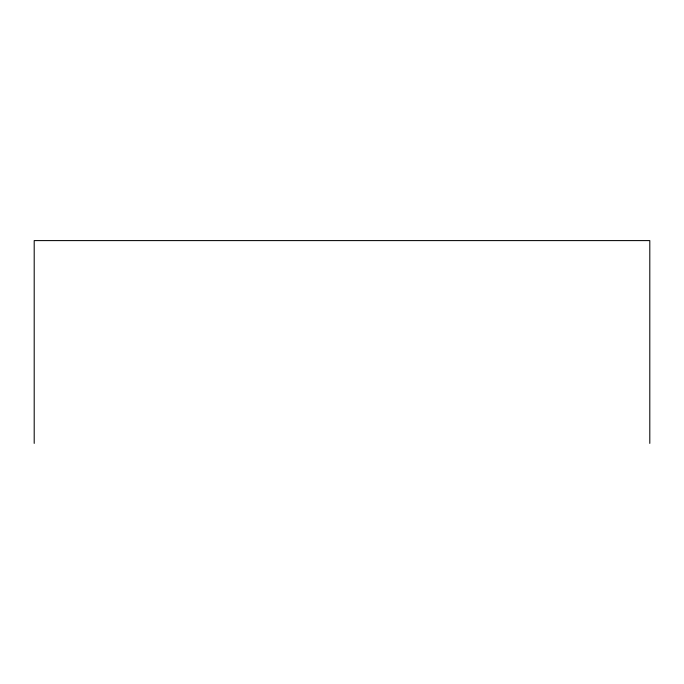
<?xml version="1.0" encoding="UTF-8"?>
<svg xmlns="http://www.w3.org/2000/svg" width="684" height="684" viewBox="0 0 684 684"><rect width="100%" height="100%" fill="white"/><g stroke="black" fill="none" stroke-linecap="round" stroke-linejoin="round"><path stroke-width="1.03" d="M649.8 443.403L649.8 240.597L34.2 240.597L34.2 443.403"/></g></svg>
